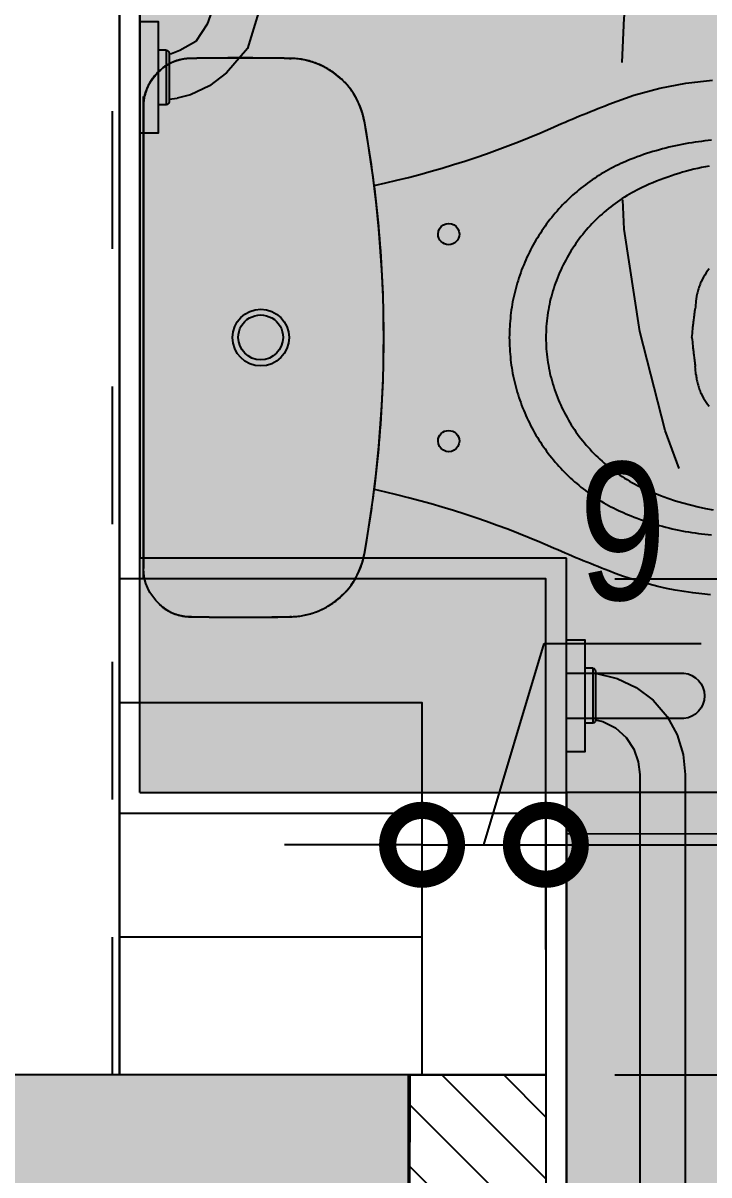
# Model space of a CAD drawing. Header units: metres. Extents: x -23 to 570, y -54 to 184.
# Drawn here: x 30.82 to 31.318, y -52.073 to -51.236 of the extents above; entities that cross this region are included whole.
import ezdxf
from ezdxf.xclip import XClip

# ---------------------------------------------------------------- set-up
doc = ezdxf.new("R2010")
doc.units = ezdxf.units.M
doc.header["$XCLIPFRAME"] = 0
doc.header["$PDMODE"] = 35
doc.linetypes.add('DASHEDX2', pattern=[1.5, 1, -0.5])
doc.linetypes.add('PUC$0$DASHEDX2', pattern=[1.5, 1, -0.5])
for name, color, linetype in [('1', 232, 'DASHEDX2'), ('4', 2, 'Continuous'), ('ARQ-DIM', 2, 'Continuous'), ('PUC$0$ARQ-ALV ACAB', 4, 'Continuous'), ('PUC$0$ARQ-ALV OSSO', 5, 'Continuous'), ('PUC$0$ARQ-AUX', 7, 'Continuous'), ('PUC$0$ARQ-AUX1', 1, 'Continuous'), ('PUC$0$ARQ-ENCH', 1, 'Continuous'), ('PUC$0$ARQ-HID', 7, 'Continuous'), ('PUC$0$ARQ-PRJ', 7, 'PUC$0$DASHEDX2'), ('PUC$0$ARQ-SIM', 1, 'Continuous')]:
    doc.layers.add(name, color=color, linetype=linetype)
doc.layers.add('PUC$0$ARQ-FORRO', color=9, linetype='Continuous', lineweight=5)
doc.styles.add('Adesa', font='ARIALN.TTF')
doc.dimstyles.new('ADESA 1-0050', dxfattribs={"dimtxt": 0.1, "dimasz": 0.1, "dimexe": 0.05, "dimexo": 0.05, "dimgap": 0.03, "dimtad": 1, "dimdec": 1, "dimlfac": 100, "dimzin": 12, "dimtxsty": 'Adesa', "dimblk": 'DOTSMALL', "dimcen": 1, "dimdle": 0.05, "dimclrd": 1, "dimclre": 1, "dimclrt": 256, "dimazin": 3, "dimtm": 1e-09, "dimtfac": 1, "dimtdec": 1, "dimtmove": 1, "dimatfit": 0, "dimldrblk": 'DOTSMALL', "dimfxl": 0.8, "dimtvp": 2, "dimtolj": 1, "dimtzin": 0, "dimarcsym": 0})

# ---------------------------------------------------------------- blocks, each defined once
blk = doc.blocks.new('_DotSmall')
at = {"color": 0, "linetype": 'ByBlock', "const_width": 0.5}
blk.add_lwpolyline([(-0.0625, 0, 1), (0.0625, 0, 1)], format="xyb", close=True, dxfattribs=at)
blk = doc.blocks.new('*D435')
at = {"layer": 'ARQ-DIM', "color": 1, "lineweight": -2, "transparency": 16777216}
for p, q in [((31.19999, -51.90883), (31.19999, -51.78287)), ((32.76116, -51.90886), (32.76116, -51.78287)), ((31.14999, -51.83287), (32.81116, -51.83287))]:
    blk.add_line(p, q, dxfattribs=at)
at = {"layer": 'Defpoints', "color": 0, "transparency": 16777216}
for p in [(32.76116, -51.83287), (31.19999, -51.95883, -0.00001), (32.76116, -51.95886)]:
    blk.add_point(p, dxfattribs=at)
at = {"layer": 'ARQ-DIM', "color": 1, "lineweight": -2, "transparency": 16777216, "xscale": 0.1, "yscale": 0.1, "zscale": 0.1, "rotation": 180}
blk.add_blockref('_DotSmall', (31.19999, -51.83287), dxfattribs=at)
at = {"layer": 'ARQ-DIM', "color": 1, "lineweight": -2, "transparency": 16777216, "xscale": 0.1, "yscale": 0.1, "zscale": 0.1}
blk.add_blockref('_DotSmall', (32.76116, -51.83287), dxfattribs=at)
at = {"layer": 'ARQ-DIM', "transparency": 16777216, "insert": (32.60572, -51.75182), "char_height": 0.1, "attachment_point": 5, "style": 'Adesa'}
blk.add_mtext('\\A1;156', dxfattribs=at)
blk = doc.blocks.new('*D437')
at = {"layer": 'ARQ-DIM', "color": 1, "lineweight": -2, "transparency": 16777216}
for p, q in [((31.15499, -51.83285), (31.19881, -51.68679)), ((31.19881, -51.68679), (31.31276, -51.68679)), ((31.10999, -51.90497), (31.10999, -51.78285)), ((31.19999, -51.90883), (31.19999, -51.78285)), ((31.10999, -51.83285), (31.00999, -51.83285)), ((31.10999, -51.83285), (31.19999, -51.83285)), ((31.10999, -51.83285), (31.19999, -51.83285)), ((31.19999, -51.83285), (31.29999, -51.83285))]:
    blk.add_line(p, q, dxfattribs=at)
at = {"layer": 'Defpoints', "color": 0, "transparency": 16777216}
for p in [(31.19999, -51.83285), (31.10999, -51.95497), (31.19999, -51.95883)]:
    blk.add_point(p, dxfattribs=at)
at = {"layer": 'ARQ-DIM', "color": 1, "lineweight": -2, "transparency": 16777216, "xscale": 0.1, "yscale": 0.1, "zscale": 0.1}
blk.add_blockref('_DotSmall', (31.10999, -51.83285), dxfattribs=at)
at = {"layer": 'ARQ-DIM', "color": 1, "lineweight": -2, "transparency": 16777216, "xscale": 0.1, "yscale": 0.1, "zscale": 0.1, "rotation": 180}
blk.add_blockref('_DotSmall', (31.19999, -51.83285), dxfattribs=at)
at = {"layer": 'ARQ-DIM', "transparency": 16777216, "insert": (31.25578, -51.60573), "char_height": 0.1, "attachment_point": 5, "style": 'Adesa'}
blk.add_mtext('\\A1;9', dxfattribs=at)
blk = doc.blocks.new('*D439')
at = {"layer": 'ARQ-DIM', "color": 1, "lineweight": -2, "transparency": 16777216}
for p, q in [((31.772, -51.58972), (31.772, -52.04997)), ((31.24999, -51.63972), (31.822, -51.63972)), ((31.24999, -51.99997), (31.822, -51.99997))]:
    blk.add_line(p, q, dxfattribs=at)
at = {"layer": 'Defpoints', "color": 0, "transparency": 16777216}
for p in [(31.19999, -51.63972, 0), (31.19999, -51.99997, -0.00001), (31.772, -51.99997)]:
    blk.add_point(p, dxfattribs=at)
at = {"layer": 'ARQ-DIM', "color": 1, "lineweight": -2, "transparency": 16777216, "xscale": 0.1, "yscale": 0.1, "zscale": 0.1}
for p, rotation in [((31.772, -51.63972), 90), ((31.772, -51.99997), 270)]:
    blk.add_blockref('_DotSmall', p, dxfattribs=dict(at, rotation=rotation))
at = {"layer": 'ARQ-DIM', "transparency": 16777216, "insert": (31.69094, -51.81985), "char_height": 0.1, "attachment_point": 5, "rotation": 90, "style": 'Adesa'}
blk.add_mtext('\\A1;36', dxfattribs=at)
blk = doc.blocks.new('*D440')
at = {"layer": 'ARQ-DIM', "color": 1, "lineweight": -2, "transparency": 16777216}
for p, q in [((31.772, -52.63954), (31.772, -51.94997)), ((31.24999, -51.99997), (31.822, -51.99997)), ((31.34844, -52.58954), (31.822, -52.58954))]:
    blk.add_line(p, q, dxfattribs=at)
at = {"layer": 'Defpoints', "color": 0, "transparency": 16777216}
for p in [(31.19999, -51.99997, -0.00001), (31.772, -51.99997), (31.29844, -52.58954, -0.00001)]:
    blk.add_point(p, dxfattribs=at)
at = {"layer": 'ARQ-DIM', "color": 1, "lineweight": -2, "transparency": 16777216, "xscale": 0.1, "yscale": 0.1, "zscale": 0.1}
for p, rotation in [((31.772, -51.99997), 90), ((31.772, -52.58954), 270)]:
    blk.add_blockref('_DotSmall', p, dxfattribs=dict(at, rotation=rotation))
at = {"layer": 'ARQ-DIM', "transparency": 16777216, "insert": (31.69094, -52.29476), "char_height": 0.1, "attachment_point": 5, "rotation": 90, "style": 'Adesa'}
blk.add_mtext('\\A1;59', dxfattribs=at)
blk = doc.blocks.new('PUC$0$VASO SANIT ACESSIVEL')
at = {"color": 1}
blk.add_lwpolyline([(-1.04005, 0), (-0.95882, 0), (-0.95882, -0.0132), (-1.04005, -0.0132)], close=True, dxfattribs=at)
for points in [[(-1.01948, -0.01907), (-1.01948, -0.0132)], [(-0.97968, -0.01907), (-0.97968, -0.0132)], [(-0.97968, -0.01907), (-1.01948, -0.01907)], [(-1.0192, -0.0201), (-1.01948, -0.01907)], [(-1.01848, -0.02082), (-1.0192, -0.0201)], [(-1.01745, -0.0211), (-1.01848, -0.02082)], [(-0.98171, -0.0211), (-1.01745, -0.0211)], [(-1.01535, -0.0211), (-1.01446, -0.0271)], [(-0.98224, -0.02279), (-0.9825, -0.0211)], [(-0.97988, -0.02902), (-0.98224, -0.02279)], [(-0.98068, -0.02082), (-0.98171, -0.0211)], [(-0.97996, -0.0201), (-0.98068, -0.02082)], [(-0.97968, -0.01907), (-0.97996, -0.0201)], [(-1.01215, -0.03676), (-1.01446, -0.0271)], [(-0.96071, -0.04888), (-0.97328, -0.0405), (-0.97988, -0.02902)], [(-1.00564, -0.05056), (-1.01215, -0.03676)], [(-0.25794, -0.0532), (-0.94872, -0.0532), (-0.96071, -0.04888)], [(-0.99622, -0.06294), (-1.00564, -0.05056)], [(-0.25794, -0.0862), (-0.95225, -0.0862), (-0.97859, -0.07811), (-0.99622, -0.06294)]]:
    blk.add_lwpolyline(points, dxfattribs=at)
at = {"layer": 'PUC$0$ARQ-HID'}
blk.add_lwpolyline([(0, 0), (-1.07248, 0)], dxfattribs=at)
blk = doc.blocks.new('PUC$0$CHUVEIRO ACESSIVEL')
blk.add_line((-0.9, 0.3), (-0.9, 1.25))
at = {"color": 1}
blk.add_lwpolyline([(-0.9, 1.10938), (-0.9, 1.19062), (-0.8868, 1.19062), (-0.8868, 1.10938)], close=True, dxfattribs=at)
for points in [[(-0.88093, 1.17004), (-0.8868, 1.17004)], [(-0.88093, 1.17004), (-0.88093, 1.13024)], [(-0.88093, 1.17004), (-0.8799, 1.16977)], [(-0.8799, 1.16977), (-0.87918, 1.16904)], [(-0.87918, 1.16904), (-0.8789, 1.16801)], [(-0.8789, 1.16801), (-0.8789, 1.13227)], [(-0.8789, 1.16645), (-0.86324, 1.16271)], [(-0.86324, 1.16271), (-0.84944, 1.1562)], [(-0.84944, 1.1562), (-0.83706, 1.14678)], [(-0.83706, 1.14678), (-0.82692, 1.13499)], [(-0.88093, 1.13024), (-0.8868, 1.13024)], [(-0.8799, 1.13052), (-0.88093, 1.13024)], [(-0.87918, 1.13125), (-0.8799, 1.13052)], [(-0.8789, 1.13227), (-0.87918, 1.13125)], [(-0.8789, 1.13272), (-0.87357, 1.13146)], [(-0.87357, 1.13146), (-0.86452, 1.12673)], [(-0.82692, 1.13499), (-0.81958, 1.12164)], [(-0.86452, 1.12673), (-0.85676, 1.11974)], [(-0.81958, 1.12164), (-0.81524, 1.10748)], [(-0.85676, 1.11974), (-0.85112, 1.11127)], [(-0.85112, 1.11127), (-0.84785, 1.1022)], [(-0.81524, 1.10748), (-0.8138, 1.09303)], [(-0.84785, 1.1022), (-0.8468, 1.09303)], [(-0.8468, 1.09303), (-0.8468, 0.50072), (-0.85112, 0.48873)], [(-0.8138, 1.09303), (-0.8138, 0.49719), (-0.82189, 0.47085), (-0.83706, 0.45322)]]:
    blk.add_lwpolyline(points, dxfattribs=at)
at = {"layer": 'PUC$0$ARQ-SIM'}
blk.add_lwpolyline([(-0.9, 1.1665), (-0.8148, 1.1665, -0.913215), (-0.8148, 1.1335), (-0.9, 1.1335)], format="xyb", dxfattribs=at)
blk = doc.blocks.new('PUC$0$ARQ-HID-BACIA CX')
blk.add_line((-0.00007, -0.175), (-0.00007, 0.175))
for points in [[(-0.01372, -0.19568), (-0.01423, -0.19605), (-0.01474, -0.19641), (-0.01526, -0.19677), (-0.01578, -0.19712), (-0.01631, -0.19746), (-0.01684, -0.19778), (-0.01739, -0.1981), (-0.01793, -0.19841), (-0.01849, -0.1987), (-0.01904, -0.19899), (-0.01961, -0.19927), (-0.02018, -0.19954), (-0.02075, -0.19979), (-0.02133, -0.20004), (-0.02191, -0.20027), (-0.02249, -0.2005), (-0.02308, -0.20072), (-0.02368, -0.20092), (-0.02427, -0.20111), (-0.02487, -0.2013), (-0.02548, -0.20147), (-0.02608, -0.20163), (-0.02669, -0.20178), (-0.02731, -0.20192), (-0.02792, -0.20205), (-0.02854, -0.20217), (-0.02916, -0.20227), (-0.02978, -0.20237), (-0.0304, -0.20246), (-0.03102, -0.20253), (-0.03165, -0.20259), (-0.03227, -0.20264), (-0.0329, -0.20268), (-0.03353, -0.2027), (-0.03415, -0.20273, -0.00878), (-0.10679, -0.20277), (-0.10794, -0.20271), (-0.10908, -0.20264), (-0.11022, -0.20256), (-0.11136, -0.20247), (-0.11249, -0.20236), (-0.11363, -0.20223), (-0.11476, -0.20207), (-0.11588, -0.20188), (-0.11701, -0.20166), (-0.11812, -0.20142), (-0.11924, -0.20116), (-0.12034, -0.20086), (-0.12144, -0.20055), (-0.12254, -0.20021), (-0.12362, -0.19986), (-0.1247, -0.19948), (-0.12577, -0.19908), (-0.12684, -0.19866), (-0.12789, -0.19822), (-0.12893, -0.19776), (-0.12997, -0.19727), (-0.13099, -0.19677), (-0.13201, -0.19624), (-0.13301, -0.19569), (-0.134, -0.19512), (-0.13498, -0.19453), (-0.13595, -0.19392), (-0.1369, -0.19329), (-0.13784, -0.19264), (-0.13877, -0.19197), (-0.13969, -0.19129), (-0.14058, -0.19058), (-0.14147, -0.18986), (-0.14234, -0.18912), (-0.14319, -0.18836), (-0.14403, -0.18758), (-0.14485, -0.18679), (-0.14566, -0.18598), (-0.14645, -0.18515), (-0.14722, -0.18431), (-0.14798, -0.18345), (-0.14872, -0.18257), (-0.14943, -0.18168), (-0.15013, -0.18078), (-0.15082, -0.17986), (-0.15148, -0.17893), (-0.15212, -0.17799), (-0.15275, -0.17703), (-0.15335, -0.17606), (-0.15393, -0.17508), (-0.1545, -0.17408), (-0.15504, -0.17308), (-0.15556, -0.17206), (-0.15607, -0.17103), (-0.15655, -0.17), (-0.15702, -0.16895), (-0.15746, -0.1679), (-0.15788, -0.16683), (-0.15827, -0.16576), (-0.15863, -0.16468), (-0.15897, -0.16359), (-0.15928, -0.16249), (-0.15957, -0.16138), (-0.15985, -0.16027), (-0.16011, -0.15916), (-0.16036, -0.15805), (-0.16061, -0.15693), (-0.16138, -0.15249), (-0.16215, -0.14805), (-0.1629, -0.1436), (-0.16363, -0.13915), (-0.16433, -0.1347), (-0.165, -0.13024), (-0.16565, -0.12578), (-0.16628, -0.12132), (-0.16689, -0.11685), (-0.16747, -0.11238), (-0.16803, -0.10791), (-0.16857, -0.10344), (-0.16909, -0.09896), (-0.16958, -0.09448), (-0.17005, -0.09), (-0.1705, -0.08551), (-0.17092, -0.08102), (-0.17132, -0.07653), (-0.1717, -0.07204), (-0.17206, -0.06755), (-0.17239, -0.06305), (-0.1727, -0.05856), (-0.17299, -0.05406), (-0.17325, -0.04956), (-0.17349, -0.04506), (-0.17371, -0.04055), (-0.17391, -0.03605), (-0.17408, -0.03155), (-0.17423, -0.02704), (-0.17436, -0.02254), (-0.17446, -0.01803), (-0.17453, -0.01352), (-0.17458, -0.00901), (-0.17462, -0.00451), (-0.17464, 0), (-0.17462, 0.00451), (-0.17458, 0.00901), (-0.17453, 0.01352), (-0.17446, 0.01803), (-0.17436, 0.02254), (-0.17423, 0.02704), (-0.17408, 0.03155), (-0.17391, 0.03605), (-0.17371, 0.04055), (-0.17349, 0.04506), (-0.17325, 0.04956), (-0.17299, 0.05406), (-0.1727, 0.05856), (-0.17239, 0.06305), (-0.17206, 0.06755), (-0.1717, 0.07204), (-0.17132, 0.07653), (-0.17092, 0.08102), (-0.1705, 0.08551), (-0.17005, 0.09), (-0.16958, 0.09448), (-0.16909, 0.09896), (-0.16857, 0.10344), (-0.16803, 0.10791), (-0.16747, 0.11238), (-0.16689, 0.11685), (-0.16628, 0.12132), (-0.16565, 0.12578), (-0.165, 0.13024), (-0.16433, 0.1347), (-0.16363, 0.13915), (-0.1629, 0.1436), (-0.16215, 0.14805), (-0.16138, 0.15249), (-0.16061, 0.15693), (-0.16036, 0.15805), (-0.16011, 0.15916), (-0.15985, 0.16027), (-0.15957, 0.16138), (-0.15928, 0.16249), (-0.15897, 0.16359), (-0.15863, 0.16468), (-0.15827, 0.16576), (-0.15788, 0.16683), (-0.15746, 0.1679), (-0.15702, 0.16895), (-0.15655, 0.17), (-0.15607, 0.17103), (-0.15556, 0.17206), (-0.15504, 0.17308), (-0.1545, 0.17408), (-0.15393, 0.17508), (-0.15335, 0.17606), (-0.15275, 0.17703), (-0.15212, 0.17799), (-0.15148, 0.17893), (-0.15082, 0.17986), (-0.15013, 0.18078), (-0.14943, 0.18168), (-0.14872, 0.18257), (-0.14798, 0.18345), (-0.14722, 0.18431), (-0.14645, 0.18515), (-0.14566, 0.18598), (-0.14485, 0.18679), (-0.14403, 0.18758), (-0.14319, 0.18836), (-0.14234, 0.18912), (-0.14147, 0.18986), (-0.14058, 0.19058), (-0.13969, 0.19129), (-0.13877, 0.19197), (-0.13784, 0.19264), (-0.1369, 0.19329), (-0.13595, 0.19392), (-0.13498, 0.19453), (-0.134, 0.19512), (-0.13301, 0.19569), (-0.13201, 0.19624), (-0.13099, 0.19677), (-0.12997, 0.19727), (-0.12893, 0.19776), (-0.12789, 0.19822), (-0.12684, 0.19866), (-0.12577, 0.19908), (-0.1247, 0.19948), (-0.12362, 0.19986), (-0.12254, 0.20021), (-0.12144, 0.20055), (-0.12034, 0.20086), (-0.11924, 0.20116), (-0.11812, 0.20142), (-0.11701, 0.20166), (-0.11588, 0.20188), (-0.11476, 0.20207), (-0.11363, 0.20223), (-0.11249, 0.20236), (-0.11136, 0.20247), (-0.11022, 0.20256), (-0.10908, 0.20264), (-0.10794, 0.20271), (-0.10679, 0.20277, -0.00878), (-0.03415, 0.20273), (-0.03353, 0.2027), (-0.0329, 0.20268), (-0.03227, 0.20264), (-0.03165, 0.20259), (-0.03102, 0.20253), (-0.0304, 0.20246), (-0.02978, 0.20237), (-0.02916, 0.20227), (-0.02854, 0.20217), (-0.02792, 0.20205), (-0.02731, 0.20192), (-0.02669, 0.20178), (-0.02608, 0.20163), (-0.02548, 0.20147), (-0.02487, 0.2013), (-0.02427, 0.20111), (-0.02368, 0.20092), (-0.02308, 0.20072), (-0.02249, 0.2005), (-0.02191, 0.20027), (-0.02133, 0.20004), (-0.02075, 0.19979), (-0.02018, 0.19954), (-0.01961, 0.19927), (-0.01904, 0.19899), (-0.01849, 0.1987), (-0.01793, 0.19841), (-0.01739, 0.1981), (-0.01684, 0.19778), (-0.01631, 0.19746), (-0.01578, 0.19712), (-0.01526, 0.19677), (-0.01474, 0.19641), (-0.01423, 0.19605), (-0.01372, 0.19568)], [(-0.01308, 0.195, 0.018828), (-0.0135, 0.19544)], [(-0.01328, -0.19509), (-0.01328, -0.1951), (-0.01328, -0.1951), (-0.01327, -0.19509), (-0.01324, -0.19506), (-0.01322, -0.19504), (-0.01316, -0.19498), (-0.01311, -0.19493), (-0.01299, -0.19482), (-0.01286, -0.1947), (-0.01279, -0.19463), (-0.01264, -0.19449), (-0.01247, -0.19434), (-0.01155, -0.19352, 0.212488), (-0.00007, -0.16772), (-0.00007, 0.16772, 0.212488), (-0.01155, 0.19352), (-0.01247, 0.19434), (-0.01264, 0.19449), (-0.01279, 0.19463), (-0.01286, 0.1947), (-0.01299, 0.19482), (-0.01311, 0.19493), (-0.01316, 0.19498), (-0.01322, 0.19504), (-0.01324, 0.19506), (-0.01327, 0.19509), (-0.01328, 0.1951), (-0.01328, 0.1951)], [(-0.01231, 0.1942, 0.002919), (-0.01155, 0.19353)], [(-0.16765, 0.1104), (-0.16776, 0.11042), (-0.17602, 0.11228), (-0.1842, 0.11422), (-0.19248, 0.1163), (-0.2008, 0.11849), (-0.20903, 0.12077), (-0.21715, 0.12313), (-0.22532, 0.12562), (-0.23351, 0.12822), (-0.24148, 0.13086), (-0.24931, 0.13356), (-0.25707, 0.13635), (-0.26479, 0.13922), (-0.27251, 0.14221), (-0.28026, 0.14532), (-0.28804, 0.14857), (-0.29584, 0.15194, 0.011149), (-0.33812, 0.16943), (-0.34416, 0.17175), (-0.35027, 0.17392), (-0.35642, 0.17593), (-0.36262, 0.17778), (-0.36886, 0.17948), (-0.37514, 0.18101), (-0.38146, 0.18239), (-0.38782, 0.1836), (-0.3942, 0.18465), (-0.40061, 0.18554), (-0.40704, 0.18627), (-0.4135, 0.18683)], [(-0.41211, -0.18672), (-0.40566, -0.18612), (-0.39923, -0.18536), (-0.39282, -0.18444), (-0.38645, -0.18335), (-0.3801, -0.18211), (-0.37379, -0.1807), (-0.36751, -0.17913), (-0.36128, -0.1774), (-0.35509, -0.17551), (-0.34895, -0.17347), (-0.34286, -0.17126), (-0.33812, -0.16942, 0.011149), (-0.29584, -0.15194), (-0.28804, -0.14857), (-0.28026, -0.14532), (-0.27251, -0.14221), (-0.26479, -0.13922), (-0.25707, -0.13635), (-0.24931, -0.13356), (-0.24148, -0.13086), (-0.23351, -0.12822), (-0.22532, -0.12562), (-0.21715, -0.12313), (-0.20903, -0.12077), (-0.2008, -0.11849), (-0.19248, -0.1163), (-0.1842, -0.11422), (-0.17602, -0.11228), (-0.16776, -0.11042), (-0.16765, -0.1104)], [(-0.41111, 0.04987), (-0.40999, 0.04845), (-0.40892, 0.04698), (-0.40791, 0.04545), (-0.40696, 0.04387), (-0.40608, 0.04225), (-0.40527, 0.04059), (-0.40489, 0.03975), (-0.40453, 0.0389), (-0.40419, 0.03804), (-0.40387, 0.03718), (-0.40357, 0.03631), (-0.40328, 0.03544), (-0.40302, 0.03457), (-0.40277, 0.0337), (-0.40254, 0.03282), (-0.40234, 0.03195), (-0.40215, 0.03107), (-0.40198, 0.0302), (-0.40183, 0.02933), (-0.4017, 0.02846), (-0.40159, 0.0276), (-0.40149, 0.02671, -0.000598), (-0.40092, 0.02094)], [(-0.39861, 0, 0.006359), (-0.39916, 0.00607), (-0.39919, 0.00636), (-0.39922, 0.00664), (-0.39928, 0.00718), (-0.39931, 0.00746), (-0.39934, 0.00773), (-0.39941, 0.00829), (-0.39944, 0.00857), (-0.3995, 0.00912), (-0.39954, 0.0094), (-0.3996, 0.00997), (-0.39964, 0.01025), (-0.39971, 0.01083), (-0.39982, 0.01169), (-0.39989, 0.01228), (-0.39997, 0.01288), (-0.40016, 0.01436), (-0.40028, 0.01536), (-0.40035, 0.01588), (-0.40041, 0.01639), (-0.40047, 0.01691), (-0.40053, 0.0174), (-0.40059, 0.01789), (-0.40065, 0.01839), (-0.4007, 0.01889), (-0.40076, 0.01939), (-0.40081, 0.0199), (-0.40087, 0.02042), (-0.40092, 0.02094)], [(-0.39861, 0, -0.006359), (-0.39916, -0.00607), (-0.39919, -0.00636), (-0.39922, -0.00664), (-0.39928, -0.00718), (-0.39931, -0.00746), (-0.39934, -0.00773), (-0.39941, -0.00829), (-0.39944, -0.00857), (-0.3995, -0.00912), (-0.39954, -0.0094), (-0.3996, -0.00997), (-0.39964, -0.01025), (-0.39971, -0.01083), (-0.39982, -0.01169), (-0.39989, -0.01228), (-0.39997, -0.01288), (-0.40016, -0.01436), (-0.40028, -0.01536), (-0.40035, -0.01588), (-0.40041, -0.01639), (-0.40047, -0.01691), (-0.40053, -0.0174), (-0.40059, -0.01789), (-0.40065, -0.01839), (-0.4007, -0.01889), (-0.40076, -0.01939), (-0.40081, -0.0199), (-0.40087, -0.02042), (-0.40092, -0.02094)], [(-0.40149, -0.02671, 0.000598), (-0.40092, -0.02094)], [(-0.01361, -0.19549, 0.018828), (-0.01319, -0.19505)]]:
    blk.add_lwpolyline(points, format="xyb")
at = {"ltscale": 0.000466036}
blk.add_lwpolyline([(-0.01328, -0.1951), (-0.01334, -0.19517, -0.017665), (-0.01364, -0.19551, -0.039631), (-0.01377, -0.19562, -0.158216), (-0.03415, -0.20265, -0.008778), (-0.10679, -0.2027), (-0.10952, -0.20259), (-0.11224, -0.20234), (-0.11494, -0.20196), (-0.11763, -0.20144), (-0.12028, -0.2008), (-0.1229, -0.20002), (-0.12547, -0.19912), (-0.128, -0.19809), (-0.13048, -0.19694), (-0.13289, -0.19567), (-0.13524, -0.19428), (-0.13752, -0.19278), (-0.13972, -0.19116), (-0.14184, -0.18945), (-0.14388, -0.18763), (-0.14582, -0.18571), (-0.14766, -0.1837), (-0.14941, -0.1816), (-0.15105, -0.17942), (-0.15258, -0.17716), (-0.15399, -0.17483), (-0.1553, -0.17243), (-0.15648, -0.16997), (-0.15754, -0.16746), (-0.15848, -0.1649), (-0.15929, -0.1623), (-0.15997, -0.15966), (-0.16053, -0.15692, -0.044623), (-0.17457, 0, -0.044623), (-0.16053, 0.15692), (-0.15997, 0.15966), (-0.15929, 0.1623), (-0.15848, 0.1649), (-0.15754, 0.16746), (-0.15648, 0.16997), (-0.1553, 0.17243), (-0.15399, 0.17483), (-0.15258, 0.17716), (-0.15105, 0.17942), (-0.14941, 0.1816), (-0.14766, 0.1837), (-0.14582, 0.18571), (-0.14388, 0.18763), (-0.14184, 0.18945), (-0.13972, 0.19116), (-0.13752, 0.19278), (-0.13524, 0.19428), (-0.13289, 0.19567), (-0.13048, 0.19694), (-0.128, 0.19809), (-0.12547, 0.19912), (-0.1229, 0.20002), (-0.12028, 0.2008), (-0.11763, 0.20144), (-0.11494, 0.20196), (-0.11224, 0.20234), (-0.10952, 0.20259), (-0.10679, 0.2027, -0.008778), (-0.03416, 0.20265, -0.158216), (-0.01377, 0.19562, -0.039631), (-0.01364, 0.19551, -0.017665), (-0.01334, 0.19517), (-0.01328, 0.1951)], format="xyb", dxfattribs=at)
at = {"ltscale": 0.00311}
for points in [[(-0.10678, 0.20206), (-0.10679, 0.2027)], [(-0.10678, -0.20206), (-0.10679, -0.2027)]]:
    blk.add_lwpolyline(points, dxfattribs=at)
at = {"ltscale": 0.00156}
blk.add_lwpolyline([(-0.0131, 0.19508), (-0.01335, 0.19529)], dxfattribs=at)
for points in [[(-0.01328, 0.1951), (-0.01328, 0.19509)], [(-0.01147, 0.19363), (-0.01087, 0.19305), (-0.01027, 0.19247), (-0.00968, 0.19189), (-0.00911, 0.19128), (-0.00855, 0.19066), (-0.00801, 0.19003), (-0.00749, 0.18938), (-0.00698, 0.18872), (-0.00649, 0.18805), (-0.00601, 0.18737), (-0.00555, 0.18668), (-0.0051, 0.18597), (-0.00468, 0.18526), (-0.00427, 0.18453), (-0.00388, 0.1838), (-0.0035, 0.18305), (-0.00314, 0.1823), (-0.00281, 0.18154), (-0.00249, 0.18077), (-0.00218, 0.18), (-0.0019, 0.17921), (-0.00164, 0.17842), (-0.00139, 0.17763), (-0.00116, 0.17683), (-0.00096, 0.17602), (-0.00077, 0.17521), (-0.0006, 0.1744), (-0.00045, 0.17358), (-0.00032, 0.17275), (-0.00021, 0.17193), (-0.00012, 0.1711), (-0.00006, 0.17027), (-0.00002, 0.16944), (0.00001, 0.16861), (0.00003, 0.16778)], [(0, 0.16772), (0, -0.16772)], [(-0.41283, 0.14327), (-0.41042, 0.14304), (-0.40803, 0.14279), (-0.40563, 0.14251), (-0.40324, 0.1422), (-0.40085, 0.14186), (-0.39846, 0.1415), (-0.39608, 0.14111), (-0.3937, 0.14069), (-0.39133, 0.14025), (-0.38897, 0.13978), (-0.38661, 0.13928), (-0.38425, 0.13876), (-0.3819, 0.13821), (-0.37956, 0.13763), (-0.37722, 0.13702), (-0.37489, 0.13639), (-0.37257, 0.13573), (-0.37026, 0.13505), (-0.36795, 0.13434), (-0.36565, 0.13361), (-0.36336, 0.13284), (-0.36109, 0.13205), (-0.35882, 0.13123), (-0.35656, 0.13038), (-0.3543, 0.12953), (-0.35246, 0.12874), (-0.35062, 0.12794), (-0.34878, 0.12713), (-0.34695, 0.12631), (-0.34512, 0.12547), (-0.34331, 0.12462), (-0.34151, 0.12374), (-0.33972, 0.12283), (-0.33794, 0.12189), (-0.33619, 0.12092), (-0.33445, 0.11992), (-0.33272, 0.11889), (-0.33102, 0.11783), (-0.32933, 0.11675), (-0.32765, 0.11564), (-0.32599, 0.11451), (-0.32435, 0.11335), (-0.32273, 0.11217), (-0.32112, 0.11097), (-0.31952, 0.10975), (-0.31795, 0.10851), (-0.31639, 0.10724), (-0.31485, 0.10595), (-0.31333, 0.10464), (-0.31183, 0.10331), (-0.31035, 0.10196), (-0.30888, 0.10058), (-0.30744, 0.09918), (-0.30602, 0.09777), (-0.30462, 0.09633), (-0.30324, 0.09487), (-0.30188, 0.09339), (-0.30055, 0.09189), (-0.29923, 0.09038), (-0.29794, 0.08884), (-0.29667, 0.08729), (-0.29542, 0.08572), (-0.29419, 0.08413), (-0.29299, 0.08252), (-0.29181, 0.08089), (-0.29065, 0.07925), (-0.28952, 0.07759), (-0.28841, 0.07592), (-0.28733, 0.07423), (-0.28627, 0.07252), (-0.28523, 0.0708), (-0.28423, 0.06907), (-0.28324, 0.06732), (-0.28228, 0.06555), (-0.28135, 0.06378), (-0.28044, 0.06199), (-0.27956, 0.06018), (-0.2787, 0.05837), (-0.27787, 0.05654), (-0.27707, 0.0547), (-0.27629, 0.05285), (-0.27554, 0.05098), (-0.27482, 0.04911), (-0.27413, 0.04723), (-0.27346, 0.04533), (-0.27282, 0.04343), (-0.27221, 0.04152), (-0.27163, 0.0396), (-0.27107, 0.03767), (-0.27054, 0.03573), (-0.27003, 0.03379), (-0.26955, 0.03184), (-0.2691, 0.02988), (-0.26868, 0.02792), (-0.26828, 0.02595), (-0.26792, 0.02398), (-0.26759, 0.02199), (-0.26729, 0.02001), (-0.26702, 0.01802), (-0.2668, 0.01603), (-0.2666, 0.01403), (-0.26644, 0.01203), (-0.2663, 0.01003), (-0.26619, 0.00802), (-0.26609, 0.00602), (-0.26601, 0.00401), (-0.26593, 0.00201), (-0.26586, 0), (-0.26593, -0.00201), (-0.26601, -0.00401), (-0.26609, -0.00602), (-0.26619, -0.00802), (-0.2663, -0.01003), (-0.26644, -0.01203), (-0.2666, -0.01403), (-0.2668, -0.01603), (-0.26702, -0.01802), (-0.26729, -0.02001), (-0.26759, -0.02199), (-0.26792, -0.02398), (-0.26828, -0.02595), (-0.26868, -0.02792), (-0.2691, -0.02988), (-0.26955, -0.03184), (-0.27003, -0.03379), (-0.27054, -0.03573), (-0.27107, -0.03767), (-0.27163, -0.0396), (-0.27221, -0.04152), (-0.27282, -0.04343), (-0.27346, -0.04533), (-0.27413, -0.04723), (-0.27482, -0.04911), (-0.27554, -0.05098), (-0.27629, -0.05285), (-0.27707, -0.0547), (-0.27787, -0.05654), (-0.2787, -0.05837), (-0.27956, -0.06018), (-0.28044, -0.06199), (-0.28135, -0.06378), (-0.28228, -0.06555), (-0.28324, -0.06732), (-0.28423, -0.06907), (-0.28523, -0.0708), (-0.28627, -0.07252), (-0.28733, -0.07423), (-0.28841, -0.07592), (-0.28952, -0.07759), (-0.29065, -0.07925), (-0.29181, -0.08089), (-0.29299, -0.08252), (-0.29419, -0.08413), (-0.29542, -0.08572), (-0.29667, -0.08729), (-0.29794, -0.08884), (-0.29923, -0.09038), (-0.30055, -0.09189), (-0.30188, -0.09339), (-0.30324, -0.09487), (-0.30462, -0.09633), (-0.30602, -0.09777), (-0.30744, -0.09918), (-0.30888, -0.10058), (-0.31035, -0.10196), (-0.31183, -0.10331), (-0.31333, -0.10464), (-0.31485, -0.10595), (-0.31639, -0.10724), (-0.31795, -0.10851), (-0.31952, -0.10975), (-0.32112, -0.11097), (-0.32273, -0.11217), (-0.32435, -0.11335), (-0.32599, -0.11451), (-0.32765, -0.11564), (-0.32933, -0.11675), (-0.33102, -0.11783), (-0.33272, -0.11889), (-0.33445, -0.11992), (-0.33619, -0.12092), (-0.33794, -0.12189), (-0.33972, -0.12283), (-0.34151, -0.12374), (-0.34331, -0.12462), (-0.34512, -0.12547), (-0.34695, -0.12631), (-0.34878, -0.12713), (-0.35062, -0.12794), (-0.35246, -0.12874), (-0.3543, -0.12953), (-0.35656, -0.13038), (-0.35882, -0.13123), (-0.36109, -0.13205), (-0.36336, -0.13284), (-0.36565, -0.13361), (-0.36795, -0.13434), (-0.37026, -0.13505), (-0.37257, -0.13573), (-0.37489, -0.13639), (-0.37722, -0.13702), (-0.37956, -0.13763), (-0.3819, -0.13821), (-0.38425, -0.13876), (-0.38661, -0.13928), (-0.38897, -0.13978), (-0.39133, -0.14025), (-0.3937, -0.14069), (-0.39608, -0.14111), (-0.39846, -0.1415), (-0.40085, -0.14186), (-0.40324, -0.1422), (-0.40563, -0.14251), (-0.40803, -0.14279), (-0.41042, -0.14304), (-0.41283, -0.14327)], [(-0.41117, 0.12454), (-0.40838, 0.12402), (-0.40561, 0.12346), (-0.40283, 0.12285), (-0.40007, 0.12221), (-0.39731, 0.12152), (-0.39456, 0.1208), (-0.39182, 0.12003), (-0.38908, 0.11922), (-0.38636, 0.11838), (-0.38364, 0.11749), (-0.38094, 0.11656), (-0.37824, 0.1156), (-0.37556, 0.11459), (-0.37289, 0.11354), (-0.37023, 0.11246), (-0.36759, 0.11133), (-0.36496, 0.11017), (-0.36234, 0.10897), (-0.36048, 0.10807), (-0.35863, 0.10713), (-0.3568, 0.10617), (-0.35499, 0.10518), (-0.35319, 0.10416), (-0.35142, 0.10311), (-0.34966, 0.10203), (-0.34792, 0.10092), (-0.34621, 0.09978), (-0.34451, 0.09862), (-0.34284, 0.09743), (-0.34118, 0.09621), (-0.33955, 0.09496), (-0.33794, 0.09369), (-0.33635, 0.09239), (-0.33479, 0.09107), (-0.33324, 0.08972), (-0.33173, 0.08834), (-0.33023, 0.08694), (-0.32876, 0.08552), (-0.32732, 0.08408), (-0.32589, 0.08261), (-0.3245, 0.08112), (-0.32313, 0.0796), (-0.32179, 0.07807), (-0.32047, 0.07651), (-0.31918, 0.07493), (-0.31792, 0.07333), (-0.31668, 0.07172), (-0.31547, 0.07008), (-0.31429, 0.06842), (-0.31314, 0.06674), (-0.31201, 0.06505), (-0.31092, 0.06334), (-0.30985, 0.06161), (-0.30881, 0.05986), (-0.3078, 0.0581), (-0.30683, 0.05632), (-0.30588, 0.05453), (-0.30496, 0.05272), (-0.30407, 0.05089), (-0.30322, 0.04906), (-0.30239, 0.0472), (-0.3016, 0.04534), (-0.30083, 0.04346), (-0.3001, 0.04157), (-0.2994, 0.03967), (-0.29874, 0.03776), (-0.2981, 0.03583), (-0.2975, 0.0339), (-0.29693, 0.03196), (-0.2964, 0.03001), (-0.29589, 0.02805), (-0.29542, 0.02608), (-0.29499, 0.0241), (-0.29459, 0.02212), (-0.29422, 0.02013), (-0.29389, 0.01813), (-0.29359, 0.01613), (-0.29332, 0.01413), (-0.29309, 0.01212), (-0.2929, 0.0101), (-0.29274, 0.00808), (-0.29261, 0.00607), (-0.29252, 0.00404), (-0.29247, 0.00202), (-0.29245, 0), (-0.29247, -0.00202), (-0.29252, -0.00404), (-0.29261, -0.00607), (-0.29274, -0.00808), (-0.2929, -0.0101), (-0.29309, -0.01212), (-0.29332, -0.01413), (-0.29359, -0.01613), (-0.29389, -0.01813), (-0.29422, -0.02013), (-0.29459, -0.02212), (-0.29499, -0.0241), (-0.29542, -0.02608), (-0.29589, -0.02805), (-0.2964, -0.03001), (-0.29693, -0.03196), (-0.2975, -0.0339), (-0.2981, -0.03583), (-0.29874, -0.03776), (-0.2994, -0.03967), (-0.3001, -0.04157), (-0.30083, -0.04346), (-0.3016, -0.04534), (-0.30239, -0.0472), (-0.30322, -0.04906), (-0.30407, -0.05089), (-0.30496, -0.05272), (-0.30588, -0.05453), (-0.30683, -0.05632), (-0.3078, -0.0581), (-0.30881, -0.05986), (-0.30985, -0.06161), (-0.31092, -0.06334), (-0.31201, -0.06505), (-0.31314, -0.06674), (-0.31429, -0.06842), (-0.31547, -0.07008), (-0.31668, -0.07172), (-0.31792, -0.07333), (-0.31918, -0.07493), (-0.32047, -0.07651), (-0.32179, -0.07807), (-0.32313, -0.0796), (-0.3245, -0.08112), (-0.32589, -0.08261), (-0.32732, -0.08408), (-0.32876, -0.08552), (-0.33023, -0.08694), (-0.33173, -0.08834), (-0.33324, -0.08972), (-0.33479, -0.09107), (-0.33635, -0.09239), (-0.33794, -0.09369), (-0.33955, -0.09496), (-0.34118, -0.09621), (-0.34284, -0.09743), (-0.34451, -0.09862), (-0.34621, -0.09978), (-0.34792, -0.10092), (-0.34966, -0.10203), (-0.35142, -0.10311), (-0.35319, -0.10416), (-0.35499, -0.10518), (-0.3568, -0.10617), (-0.35863, -0.10713), (-0.36048, -0.10807), (-0.36234, -0.10897), (-0.36513, -0.11024), (-0.3704, -0.11253), (-0.37573, -0.11465), (-0.3811, -0.11662), (-0.38652, -0.11843), (-0.39198, -0.12008), (-0.39747, -0.12156), (-0.40299, -0.12289), (-0.40854, -0.12405), (-0.4141, -0.12505)], [(-0.40149, -0.02671), (-0.40159, -0.0276), (-0.4017, -0.02846), (-0.40183, -0.02933), (-0.40198, -0.0302), (-0.40215, -0.03107), (-0.40234, -0.03195), (-0.40254, -0.03282), (-0.40277, -0.0337), (-0.40302, -0.03457), (-0.40328, -0.03544), (-0.40357, -0.03631), (-0.40387, -0.03718), (-0.40419, -0.03804), (-0.40453, -0.0389), (-0.40489, -0.03975), (-0.40527, -0.04059), (-0.40608, -0.04225), (-0.40696, -0.04387), (-0.40791, -0.04545), (-0.40892, -0.04698), (-0.40999, -0.04845), (-0.41111, -0.04987)], [(-0.01146, -0.19362), (-0.01162, -0.19376), (-0.0117, -0.19383), (-0.01186, -0.19397), (-0.01234, -0.19439), (-0.01264, -0.19465), (-0.01284, -0.19483), (-0.0129, -0.19489), (-0.01296, -0.19494), (-0.01301, -0.19499), (-0.01305, -0.19503), (-0.0131, -0.19507)]]:
    blk.add_lwpolyline(points)
at = {"ltscale": 0.00179}
for points in [[(-0.00045, 0.16772), (-0.00008, 0.16772)], [(-0.00045, -0.16772), (-0.00008, -0.16772)]]:
    blk.add_lwpolyline(points, dxfattribs=at)
for points in [[(-0.21411, 0.07516, 1), (-0.22955, 0.07516, 1)], [(-0.06465, 0, 1), (-0.10584, 0, 1)], [(-0.06888, 0.00014, 1), (-0.10143, 0.00014, 1)], [(-0.21411, -0.07516, 1), (-0.22955, -0.07516, 1)]]:
    blk.add_lwpolyline(points, format="xyb", close=True)
at = {"ltscale": 0.0005513}
blk.add_lwpolyline([(-0.39861, 0), (-0.3985, 0)], dxfattribs=at)
at = {"ltscale": 0.003392}
blk.add_lwpolyline([(-0.15984, -0.15679), (-0.16053, -0.15692)], dxfattribs=at)
at = {"ltscale": 0.002755}
blk.add_lwpolyline([(-0.03417, -0.20208), (-0.03415, -0.20265)], dxfattribs=at)
blk = doc.blocks.new('PUC$0$planta tipo 5 puc')
at = {"layer": 'PUC$0$ARQ-ENCH'}
h = blk.add_hatch(dxfattribs=at)
h.set_pattern_fill('ANSI31', color=256, scale=0.01)
h.set_pattern_definition([(45, (0.04845, 0), (-0.02245064, 0.02245064), [])])
h.paths.add_polyline_path([(-30.34168, 2.58971), (-30.44168, 2.58971), (-30.44045, 2.00007), (-30.34168, 2.00004)])
at = {"layer": 'PUC$0$ARQ-FORRO'}
h = blk.add_hatch(color=256, dxfattribs=at)
h.dxf.hatch_style = 1
h.paths.add_polyline_path([(-29.38834, 0.18561), (-30.63668, 0.18561), (-30.63668, 1.79504), (-30.32669, 1.79504), (-30.32668, 2.57482), (-29.38834, 2.57471)])
at = {"layer": 'PUC$0$ARQ-ALV ACAB', "elevation": 0}
for points in [[(-30.63668, 1.79504), (-30.32669, 1.79504), (-30.32668, 2.57482)], [(-30.63668, 1.79504), (-30.63668, 0.18561), (-29.38834, 0.18561), (-29.38834, 0.2256), (-29.22834, 0.2256), (-29.22834, 0.1756), (-27.82512, 0.1756), (-27.82512, -0.05481), (-27.97512, -0.05481), (-27.97512, 0.02559), (-30.79669, 0.02561)]]:
    blk.add_lwpolyline(points, dxfattribs=at)
at = {"layer": 'PUC$0$ARQ-ALV OSSO', "elevation": 0}
for points in [[(-30.65168, 1.08561), (-30.65168, 2.00004)], [(-30.65168, 1.81004), (-30.34168, 1.81004), (-30.34168, 2.00004), (-30.65168, 2.00004)], [(-30.43168, 2.00004), (-30.43168, 1.91004), (-30.43168, 1.90004), (-30.65168, 1.90004)]]:
    blk.add_lwpolyline(points, dxfattribs=at)
at = {"layer": 'PUC$0$ARQ-AUX1'}
for points in [[(-29.38834, 1.82504), (-30.32669, 1.82516)], [(-29.38834, 1.79504), (-30.32669, 1.79504)]]:
    blk.add_lwpolyline(points, dxfattribs=at)
at = {"layer": 'PUC$0$ARQ-ENCH'}
blk.add_lwpolyline([(-30.34168, 2.58971), (-30.44168, 2.58971), (-30.44045, 2.00007), (-30.34168, 2.00004)], close=True, dxfattribs=at)
at = {"layer": 'PUC$0$ARQ-FORRO', "elevation": 0}
blk.add_lwpolyline([(-29.38834, 0.18561), (-30.63668, 0.18561), (-30.63668, 1.79504), (-30.32669, 1.79504), (-30.32668, 2.57482), (-29.38834, 2.57471)], close=True, dxfattribs=at)
at = {"layer": 'PUC$0$ARQ-HID', "lineweight": -2, "rotation": 179.9999932730301}
blk.add_blockref('PUC$0$ARQ-HID-BACIA CX', (-30.63413, 1.46463, 0.00001), dxfattribs=at)
blk = doc.blocks.new('PUC$0$pl forro pcd 5')
at = {"layer": 'PUC$0$ARQ-FORRO'}
h = blk.add_hatch(color=256, dxfattribs=at)
h.dxf.hatch_style = 1
h.paths.add_polyline_path([(2.02251, 1.07955), (0.18001, 1.07955), (0.18001, -0.26904), (0.49001, -0.26904), (0.49001, -1.21903), (2.01988, -1.21904)])
at = {"layer": 'PUC$0$ARQ-FORRO', "elevation": 0.00003}
blk.add_lwpolyline([(2.02251, 1.07955), (0.18001, 1.07955), (0.18001, -0.26904), (0.49001, -0.26904), (0.49001, -1.21903), (2.01988, -1.21904)], close=True, dxfattribs=at)
blk = doc.blocks.new('PUC')
at = {"layer": 'PUC$0$ARQ-ALV ACAB', "elevation": 0}
for points in [[(30.90499, -50.27613), (30.90499, -51.62472)], [(31.21499, -51.62472), (30.90499, -51.62472)], [(31.21499, -52.57472), (31.21499, -51.62472)]]:
    blk.add_lwpolyline(points, dxfattribs=at)
at = {"layer": 'PUC$0$ARQ-ALV OSSO'}
blk.add_line((30.88999, -51.99995, -0.00001), (30.88999, -50.26113, 0.00001), dxfattribs=at)
at = {"layer": 'PUC$0$ARQ-ALV OSSO', "elevation": 0}
for points in [[(31.20012, -51.99995), (31.19999, -51.63972), (30.88999, -51.63972)], [(31.10999, -51.99995), (31.10999, -51.72972), (30.88999, -51.72972)]]:
    blk.add_lwpolyline(points, dxfattribs=at)
at = {"layer": 'PUC$0$ARQ-PRJ', "ltscale": 0.2}
blk.add_circle((32.00305, -51.30907, 0), 0.75, dxfattribs=at)
at = {"layer": 'PUC$0$ARQ-AUX', "xscale": -1, "rotation": 180}
blk.add_blockref('PUC$0$planta tipo 5 puc', (61.54167, -49.99991, -0.00001), dxfattribs=at)
at = {"layer": 'PUC$0$ARQ-FORRO'}
blk.add_blockref('PUC$0$pl forro pcd 5', (30.72498, -51.35569, -0.00003), dxfattribs=at)
at = {"layer": 'PUC$0$ARQ-HID', "rotation": 90.00000000000001}
blk.add_blockref('PUC$0$VASO SANIT ACESSIVEL', (30.90499, -50.27613, 0), dxfattribs=at)
at = {"layer": 'PUC$0$ARQ-HID'}
blk.add_blockref('PUC$0$CHUVEIRO ACESSIVEL', (32.11499, -52.87472, 0), dxfattribs=at)
blk = doc.blocks.new('est-lo-07-6sb-r00')
at = {"layer": '4'}
h = blk.add_hatch(color=8, dxfattribs=at)
h.dxf.hatch_style = 1
h.paths.add_polyline_path([(213.004314, 592.98646), (232.004314, 592.98646), (232.004314, 743.98646), (213.004314, 743.98646)], flags=17)
h.paths.add_polyline_path([(517.003016, 942.98646), (353.003016, 942.98646), (353.003016, 923.986062), (498.003016, 923.986062), (498.003016, 465.008359), (498.003039, 465.008359), (498.003039, 450.008359), (498.003039, 395.98646), (517.003016, 395.98646)])
h.paths.add_polyline_path([(3672.003309, 253.001099), (3672.003309, 388.001099), (3637.003309, 388.001099), (3637.003309, 253.001099)])
h.paths.add_polyline_path([(3637.003309, 942.98646), (3637.003194, 872.98646), (3653.003309, 872.98646), (3653.003309, 599.001099), (3637.003309, 599.001099), (3637.003309, 539.001099), (3672.003309, 539.001099), (3672.003309, 942.98646)])
h.paths.add_polyline_path([(3672.003424, 102.001099), (3637.003309, 102.001099), (3637.003309, 42.001099), (3653.003307, 42.001099), (3653.003307, -229.998901), (3637.003309, -229.998901), (3637.003309, -299.998901), (3672.003424, -299.998901)])
h.paths.add_polyline_path([(3075.003309, -299.999844), (3110.003309, -299.999844), (3110.003309, -199.999844), (3075.003309, -199.999844)])
h.paths.add_polyline_path([(3075.003309, 270.500177), (3110.003309, 270.500177), (3110.003309, 370.500177), (3075.003309, 370.500177)])
h.paths.add_polyline_path([(520.003309, 942.98646), (520.003309, 395.98646), (555.003309, 395.98646), (555.003309, 451.98646), (539.003309, 451.98646), (539.003309, 872.98646), (555.003309, 872.98646), (555.003309, 942.98646)])
h.paths.add_polyline_path([(-2102.995138, 253.000177), (-2102.995138, 388.000177), (-2137.995138, 388.000177), (-2137.995138, 253.000177)])
h.paths.add_polyline_path([(-2137.995138, 101.999935), (-2137.995138, -299.999844), (-2102.995138, -299.999844), (-2102.995138, -229.999844), (-2118.995138, -229.999844), (-2118.995138, 41.999935), (-2102.995138, 41.999935), (-2102.995138, 101.999935)])
h.paths.add_polyline_path([(-2137.995141, 942.98646), (-2137.995141, 538.988972), (-2102.995141, 538.988972), (-2102.995141, 598.988972), (-2118.995141, 598.988972), (-2118.995141, 872.98646), (-2102.995141, 872.98646), (-2102.995141, 942.98646)])
h.paths.add_polyline_path([(520.003309, 245.003526), (520.003309, -299.999844), (555.003309, -299.999844), (555.003309, -229.999844), (539.003309, -229.999844), (539.003309, 185.003526), (555.003309, 185.003526), (555.003309, 245.003526)])
h.paths.add_polyline_path([(-34.995574, 942.98646), (-34.995574, 872.98646), (-18.995574, 872.98646), (-18.995574, 455.98646), (-34.995574, 455.98646), (-34.995574, 395.98646), (232.004426, 395.98646), (232.004426, 481.98646), (213.004426, 481.98646), (213.004426, 414.98646), (0.004426, 414.98646), (0.004426, 923.98646), (213.004426, 923.98646), (213.004426, 854.98646), (232.004426, 854.98646), (232.004426, 923.98646), (252.004426, 923.98646), (252.004426, 942.98646)])
h.paths.add_polyline_path([(3075.003309, 842.98646), (3110.003309, 842.98646), (3110.003309, 942.98646), (3075.003309, 942.98646)])
h.paths.add_polyline_path([(2530.003309, -299.999844), (2570.003309, -299.999844), (2570.003309, -199.999844), (2530.003309, -199.999844)])
h.paths.add_polyline_path([(2530.003309, 145.003526), (2570.003309, 145.003526), (2570.003309, 245.003526), (2530.003309, 245.003526)])
h.paths.add_polyline_path([(2530.003309, 395.98646), (2570.003309, 395.98646), (2570.003309, 495.98646), (2530.003309, 495.98646)])
h.paths.add_polyline_path([(2530.003309, 842.98646), (2570.003309, 842.98646), (2570.003309, 942.98646), (2530.003309, 942.98646)])
h.paths.add_polyline_path([(1995.003309, -299.999844), (2030.003309, -299.999844), (2030.003309, -199.999844), (1995.003309, -199.999844)])
h.paths.add_polyline_path([(1995.003309, 145.003526), (2030.003309, 145.003526), (2030.003309, 245.003526), (1995.003309, 245.003526)])
h.paths.add_polyline_path([(1995.003309, 395.98646), (2030.003309, 395.98646), (2030.003309, 495.98646), (1995.003309, 495.98646)])
h.paths.add_polyline_path([(1995.003309, 842.98646), (2030.003309, 842.98646), (2030.003309, 942.98646), (1995.003309, 942.98646)])
h.paths.add_polyline_path([(1460.003309, -299.999844), (1495.003309, -299.999844), (1495.003309, -199.999844), (1460.003309, -199.999844)])
h.paths.add_polyline_path([(1460.003309, 145.003526), (1495.003309, 145.003526), (1495.003309, 245.003526), (1460.003309, 245.003526)])
h.paths.add_polyline_path([(1460.176641, 395.98646), (1495.176641, 395.98646), (1495.176641, 495.98646), (1460.176641, 495.98646)])
h.paths.add_polyline_path([(1460.003309, 842.98646), (1495.003309, 842.98646), (1495.003309, 942.98646), (1460.003309, 942.98646)])
h.paths.add_polyline_path([(925.003309, -299.999844), (960.003309, -299.999844), (960.003309, -199.999844), (925.003309, -199.999844)])
h.paths.add_polyline_path([(925.003309, 145.003526), (960.003309, 145.003526), (960.003309, 245.003526), (925.003309, 245.003526)])
h.paths.add_polyline_path([(925.003309, 395.98646), (960.003309, 395.98646), (960.003309, 495.98646), (925.003309, 495.98646)])
h.paths.add_polyline_path([(925.003309, 842.98646), (960.003309, 842.98646), (960.003309, 942.98646), (925.003309, 942.98646)])
h.paths.add_polyline_path([(-1582.999721, -299.999844), (-1547.999721, -299.999844), (-1547.999721, -199.999844), (-1582.999721, -199.999844)])
h.paths.add_polyline_path([(-500.999721, -299.999844), (-465.999721, -299.999844), (-465.999721, -199.999844), (-500.999721, -199.999844)])
h.paths.add_polyline_path([(-1042.999721, -299.999844), (-1002.999721, -299.999844), (-1002.999721, -199.999844), (-1042.999721, -199.999844)])
h.paths.add_polyline_path([(-500.999721, 145.003526), (-465.999721, 145.003526), (-465.999721, 245.003526), (-500.999721, 245.003526)])
h.paths.add_polyline_path([(-1042.999721, 145.003526), (-1002.999721, 145.003526), (-1002.999721, 245.003526), (-1042.999721, 245.003526)])
h.paths.add_polyline_path([(-500.999721, 395.98646), (-465.999721, 395.98646), (-465.999721, 495.98646), (-500.999721, 495.98646)])
h.paths.add_polyline_path([(-1042.999721, 395.98646), (-1002.999721, 395.98646), (-1002.999721, 495.98646), (-1042.999721, 495.98646)])
h.paths.add_polyline_path([(-1582.999721, 270.500177), (-1547.999721, 270.500177), (-1547.999721, 370.500177), (-1582.999721, 370.500177)])
h.paths.add_polyline_path([(-500.999721, 842.98646), (-465.999721, 842.98646), (-465.999721, 942.98646), (-500.999721, 942.98646)])
h.paths.add_polyline_path([(-1042.999721, 842.98646), (-1002.999721, 842.98646), (-1002.999721, 942.98646), (-1042.999721, 942.98646)])
h.paths.add_polyline_path([(-1582.999721, 842.98646), (-1547.999721, 842.98646), (-1547.999721, 942.98646), (-1582.999721, 942.98646)])
h.paths.add_polyline_path([(-35, 245.003526), (-35, 185.003526), (-19, 185.003526), (-19, -230), (-35, -230), (-35, -300), (517, -300), (517, 245), (498, 245), (498, -281), (0, -281), (0, -19), (255, -19), (255, 245.003526), (178.5, 245.003526), (178.5, 226.003526), (236, 226.003526), (236, 0), (0, 0), (0, 226.003526), (57.5, 226.003526), (57.5, 245.003526)])
at = {"layer": '1'}
blk.add_lwpolyline([(3088.508629, -199.999844), (3088.508629, -115.575275)], dxfattribs=at)
at = {"layer": '4', "linetype": 'Continuous'}
blk.add_lwpolyline([(3075.003309, -299.999844), (3110.003309, -299.999844), (3110.003309, -199.999844), (3075.003309, -199.999844), (3075.003309, -299.999844)], dxfattribs=at)

msp = doc.modelspace()

# ---------------------------------------------------------------- block references
msp.add_blockref('PUC', (0, 0))
at = {"linetype": 'Continuous'}
ref = msp.add_blockref('est-lo-07-6sb-r00', (0, -50), dxfattribs=dict(at, xscale=0.01, yscale=0.01, zscale=0.01))
XClip(ref).set_block_clipping_path([(-2376.9387453747, -332.406408919), (3843.2300762764, 424.4148867243)])

# ---------------------------------------------------------------- dimensions: what is measured, and where the dimension line sits
at = {"layer": 'ARQ-DIM'}
for base, p1, p2, angle, picture, middle in [((31.19999, -51.83285, -0.00001), (31.10999, -51.95497, -0.00001), (31.19999, -51.95883, -0.00001), 180, '*D437', (31.22881, -51.60573, -0.00001)), ((31.772, -51.99997), (31.19999, -51.63972, 0), (31.19999, -51.99997, -0.00001), 270, '*D439', (31.69094, -51.81985))]:
    dim = msp.add_linear_dim(base=base, p1=p1, p2=p2, angle=angle, dimstyle='ADESA 1-0050', dxfattribs=at)
    dim.commit()
    dim.dimension.update_dxf_attribs({"geometry": picture, "text_midpoint": middle})
dim = msp.add_linear_dim(base=(32.76116, -51.83287), p1=(31.19999, -51.95883, -0.00001), p2=(32.76116, -51.95886), angle=180, dimstyle='ADESA 1-0050', override={"dimdec": 0}, dxfattribs=at)
dim.commit()
dim.dimension.update_dxf_attribs({"geometry": '*D435', "text_midpoint": (32.60572, -51.83287), "dimtype": 160})
dim = msp.add_linear_dim(base=(31.772, -51.99997), p1=(31.29844, -52.58954, -0.00001), p2=(31.19999, -51.99997, -0.00001), angle=270, dimstyle='ADESA 1-0050', override={"dimdec": 0}, dxfattribs=at)
dim.commit()
dim.dimension.update_dxf_attribs({"geometry": '*D440', "text_midpoint": (31.69094, -52.29476)})

doc.saveas('drawing.dxf')
